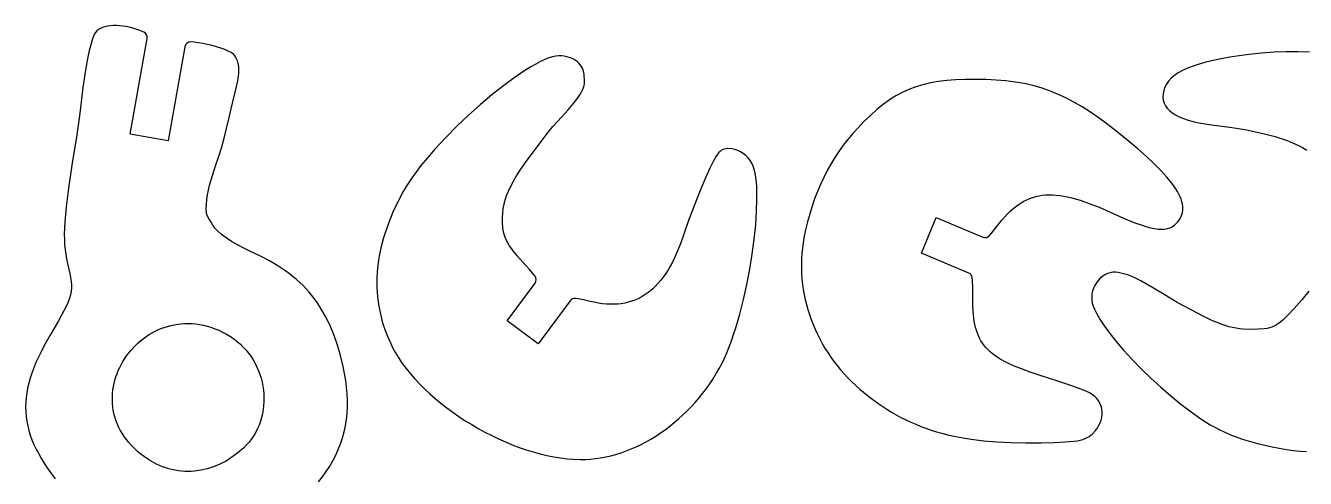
# Model space of a CAD drawing. Header units: millimetres. Extents: x 357 to 562, y 214 to 344.
# Drawn here: x 459.9 to 526.2, y 257.5 to 280.9 of the extents above; entities that cross this region are included whole.
import ezdxf

# ---------------------------------------------------------------- set-up
doc = ezdxf.new("R2010")
doc.units = ezdxf.units.MM

msp = doc.modelspace()

# ---------------------------------------------------------------- linework, layer by layer
at = {"flags": 128}
for points in [[(475.08165, 257.307803), (475.29365, 257.574062), (475.489496, 257.845527), (475.669205, 258.122222), (475.832791, 258.404173), (475.98027, 258.691403), (476.111658, 258.983939), (476.226968, 259.281804), (476.326217, 259.585022), (476.409419, 259.893621), (476.476591, 260.207624), (476.527745, 260.527056), (476.562901, 260.851941), (476.58207, 261.182305), (476.58527, 261.518172), (476.572515, 261.859567), (476.54382, 262.206515), (476.499201, 262.559041), (476.438672, 262.917169), (476.362251, 263.280924), (476.221502, 263.844666), (476.065752, 264.375199), (475.893684, 264.874157), (475.703984, 265.343175), (475.495336, 265.783887), (475.383496, 265.994139), (475.266426, 266.197927), (475.143961, 266.395457), (475.015937, 266.58693), (474.88219, 266.772553), (474.742555, 266.952529), (474.596867, 267.127064), (474.444962, 267.29636), (474.286678, 267.460622), (474.121847, 267.620056), (473.950307, 267.774863), (473.771892, 267.92525), (473.586438, 268.07142), (473.393783, 268.213578), (472.986203, 268.486673), (472.547838, 268.746172), (472.077372, 268.993705), (471.57349, 269.23091), (471.222863, 269.396636), (470.891793, 269.571141), (470.58574, 269.750621), (470.310161, 269.93128), (470.070512, 270.109318), (469.872252, 270.280935), (469.720838, 270.442331), (469.664403, 270.518009), (469.621727, 270.589708), (469.53398, 270.738667), (469.433508, 270.89743), (469.346368, 271.060276), (469.31594, 271.141442), (469.298618, 271.221484), (469.281956, 271.447186), (469.284813, 271.679871), (469.305098, 271.918501), (469.340715, 272.162044), (469.389574, 272.409463), (469.449583, 272.659725), (469.594682, 273.164631), (469.759271, 273.668487), (469.926616, 274.16301), (470.079976, 274.639921), (470.202615, 275.090941), (470.443353, 276.094275), (470.643894, 276.903799), (470.799832, 277.549343), (470.906756, 278.060735), (470.940462, 278.275447), (470.96026, 278.467807), (470.965602, 278.641543), (470.955936, 278.800385), (470.930709, 278.948063), (470.889372, 279.088303), (470.831374, 279.224835), (470.756163, 279.361388), (470.725859, 279.401441), (470.684133, 279.441666), (470.569541, 279.522042), (470.418629, 279.601351), (470.237637, 279.678432), (470.032808, 279.752119), (469.810385, 279.82125), (469.576607, 279.884659), (469.337719, 279.941184), (469.099962, 279.989662), (468.869577, 280.028927), (468.652806, 280.057816), (468.494401, 280.071773, 0.389), (468.172638, 279.825083), (467.313317, 274.957201), (465.343769, 275.304883), (466.217205, 280.252723, 0.340226), (466.047859, 280.577092), (465.96834, 280.613924), (465.80679, 280.678507), (465.640723, 280.736024), (465.471529, 280.786197), (465.3006, 280.828752), (465.129326, 280.86341), (464.959099, 280.889898), (464.791308, 280.907938), (464.627345, 280.917254), (464.4686, 280.917571), (464.316463, 280.908612), (464.172327, 280.890101), (464.037581, 280.861762), (463.913617, 280.823318), (463.801824, 280.774495), (463.703594, 280.715015), (463.620318, 280.644601), (463.550022, 280.568753), (463.490834, 280.48327), (463.434821, 280.363785), (463.37405, 280.185928), (463.297355, 279.91634), (463.226747, 279.631663), (463.101541, 279.024914), (462.993918, 278.381414), (462.899365, 277.716896), (462.731416, 276.387744), (462.648993, 275.754578), (462.561586, 275.163332), (462.329777, 273.700954), (462.15396, 272.50943), (462.03109, 271.545068), (461.988559, 271.13442), (461.958123, 270.764178), (461.939402, 270.42888), (461.932016, 270.123067), (461.935583, 269.841275), (461.949724, 269.578045), (461.974056, 269.327913), (462.008202, 269.085419), (462.051779, 268.845101), (462.104408, 268.601499), (462.219056, 268.089754), (462.260635, 267.874405), (462.289995, 267.678952), (462.305842, 267.498055), (462.306886, 267.326375), (462.291833, 267.158569), (462.259393, 266.989299), (462.208273, 266.813225), (462.13718, 266.625007), (462.044823, 266.419303), (461.92991, 266.190775), (461.627246, 265.643884), (461.218851, 264.941613), (460.879407, 264.334104), (460.728794, 264.041616), (460.59099, 263.756003), (460.46605, 263.47679), (460.354026, 263.203501), (460.254971, 262.935659), (460.16894, 262.672787), (460.095984, 262.414411), (460.036157, 262.160054), (459.989513, 261.909239), (459.956104, 261.661491), (459.935985, 261.416332), (459.929207, 261.173288), (459.935825, 260.931881), (459.955892, 260.691637), (459.98946, 260.452077), (460.036583, 260.212727), (460.097315, 259.973111), (460.171708, 259.73275), (460.259817, 259.491171), (460.361693, 259.247897), (460.47739, 259.002451), (460.606961, 258.754356), (460.750461, 258.503139), (460.907941, 258.248321), (461.079456, 257.989427), (461.265058, 257.72598), (461.4648, 257.457504)], [(488.631221, 258.464229), (488.893726, 258.467348), (489.15735, 258.482535), (489.421765, 258.509567), (489.686645, 258.548224), (489.951667, 258.598285), (490.216503, 258.659528), (490.480828, 258.731731), (490.744317, 258.814674), (491.006644, 258.908135), (491.267482, 259.011893), (491.526508, 259.125727), (491.783394, 259.249414), (492.037815, 259.382735), (492.289446, 259.525467), (492.537961, 259.67739), (492.783035, 259.838282), (493.024341, 260.007921), (493.261554, 260.186087), (493.494348, 260.372559), (493.722399, 260.567114), (493.945379, 260.769531), (494.162964, 260.97959), (494.374827, 261.197069), (494.580644, 261.421746), (494.780089, 261.653401), (494.972835, 261.891812), (495.158557, 262.136758), (495.33693, 262.388017), (495.507628, 262.645368), (495.670326, 262.908591), (495.824697, 263.177462), (495.970416, 263.451762), (496.096186, 263.711129), (496.219276, 263.990185), (496.339456, 264.287374), (496.456492, 264.601138), (496.570151, 264.929922), (496.680203, 265.272167), (496.888552, 265.990818), (497.07968, 266.744636), (497.251728, 267.521167), (497.402839, 268.307959), (497.531154, 269.092555), (497.634814, 269.862503), (497.711961, 270.605348), (497.760736, 271.308637), (497.779281, 271.959914), (497.776637, 272.262157), (497.765738, 272.546727), (497.746353, 272.812067), (497.718249, 273.05662), (497.681193, 273.27883), (497.634953, 273.47714), (497.579298, 273.649994), (497.513995, 273.795833), (497.426351, 273.937998), (497.321423, 274.069951), (497.201953, 274.189724), (497.070682, 274.295346), (496.930351, 274.384849), (496.783702, 274.456261), (496.633476, 274.507615), (496.482416, 274.53694), (496.276727, 274.550059), (496.186098, 274.544651), (496.10191, 274.529434), (496.022886, 274.503033), (495.947748, 274.464077), (495.875219, 274.41119), (495.804021, 274.343), (495.732877, 274.258133), (495.66051, 274.155216), (495.506996, 273.889735), (495.33326, 273.53557), (495.129084, 273.081732), (494.832425, 272.377349), (494.52297, 271.594089), (494.237364, 270.827406), (494.012255, 270.172748), (493.82435, 269.633013), (493.622377, 269.136965), (493.516016, 268.905252), (493.406017, 268.684373), (493.292341, 268.4743), (493.174947, 268.275004), (493.053796, 268.086456), (492.928846, 267.908626), (492.800058, 267.741486), (492.667392, 267.585006), (492.530807, 267.439158), (492.390264, 267.303912), (492.245721, 267.179239), (492.097139, 267.065111), (491.944477, 266.961498), (491.787696, 266.86837), (491.626755, 266.7857), (491.461614, 266.713458), (491.292232, 266.651615), (491.11857, 266.600141), (490.940587, 266.559009), (490.758244, 266.528188), (490.571499, 266.50765), (490.380313, 266.497365), (490.184645, 266.497305), (489.984456, 266.507441), (489.779705, 266.527743), (489.570351, 266.558182), (489.356355, 266.598729), (489.137677, 266.649356), (488.794227, 266.731922), (488.517693, 266.787053), (488.384074, 266.803004, 0.269992), (488.106955, 266.683023), (486.46266, 264.450397), (484.852274, 265.636421), (486.293927, 267.593901, 0.329945), (486.292999, 267.950962), (486.256591, 267.999862), (486.004544, 268.295166), (485.6585, 268.673704), (485.382572, 268.983703), (485.155077, 269.264545), (484.972428, 269.523241), (484.831034, 269.766805), (484.774687, 269.885103), (484.727308, 270.002249), (484.688449, 270.119117), (484.657661, 270.236586), (484.618505, 270.476828), (484.60625, 270.729989), (484.610632, 270.980277), (484.625083, 271.218193), (484.651566, 271.447601), (484.69204, 271.672365), (484.748466, 271.89635), (484.822804, 272.123419), (484.917015, 272.357437), (485.03306, 272.602269), (485.172899, 272.861778), (485.338493, 273.139828), (485.531801, 273.440284), (485.754786, 273.76701), (486.297625, 274.514729), (486.982694, 275.413898), (487.210349, 275.688724), (487.466457, 275.972162), (488.00967, 276.562227), (488.269596, 276.867527), (488.390694, 277.022455), (488.503617, 277.17879), (488.606666, 277.336449), (488.698142, 277.49535), (488.776348, 277.655411), (488.839583, 277.816547), (488.857995, 277.921837), (488.855949, 278.038965), (488.84572, 278.157451), (488.839583, 278.266815), (488.833437, 278.385627), (488.815267, 278.499211), (488.785483, 278.607229), (488.744489, 278.709346), (488.692694, 278.805226), (488.630504, 278.894532), (488.558325, 278.976928), (488.476565, 279.052078), (488.38563, 279.119646), (488.285927, 279.179296), (488.177863, 279.230691), (488.061844, 279.273496), (487.938279, 279.307374), (487.807572, 279.331988), (487.670132, 279.347004), (487.526364, 279.352083), (487.370792, 279.339382), (487.196018, 279.302032), (487.003344, 279.241167), (486.794069, 279.157921), (486.569495, 279.053426), (486.330923, 278.928815), (486.079654, 278.785223), (485.816989, 278.623781), (485.544228, 278.445623), (485.262674, 278.251882), (484.678385, 277.822185), (484.07453, 277.343754), (483.461518, 276.825655), (482.849755, 276.276952), (482.249648, 275.706712), (481.671607, 275.123999), (481.126037, 274.537879), (480.623348, 273.957416), (480.391335, 273.672139), (480.173945, 273.391676), (479.972479, 273.11716), (479.788238, 272.849724), (479.622522, 272.590501), (479.476633, 272.340625), (479.19038, 271.795918), (478.937637, 271.256443), (478.718407, 270.722227), (478.532692, 270.193297), (478.452403, 269.930823), (478.380493, 269.669681), (478.316963, 269.409874), (478.261812, 269.151406), (478.215042, 268.89428), (478.176652, 268.638499), (478.146642, 268.384067), (478.125014, 268.130988), (478.111766, 267.879264), (478.106899, 267.628899), (478.110414, 267.379898), (478.122311, 267.132262), (478.142589, 266.885995), (478.17125, 266.641102), (478.208293, 266.397584), (478.253719, 266.155447), (478.307527, 265.914692), (478.369719, 265.675324), (478.440294, 265.437346), (478.519253, 265.200762), (478.606596, 264.965574), (478.702322, 264.731786), (478.806433, 264.499402), (478.918929, 264.268425), (479.069108, 263.990735), (479.237093, 263.714529), (479.422092, 263.44028), (479.623314, 263.168461), (479.839967, 262.899546), (480.071261, 262.634007), (480.316404, 262.372316), (480.574605, 262.114947), (480.845072, 261.862374), (481.127013, 261.615067), (481.419639, 261.373502), (481.722156, 261.138149), (482.033775, 260.909484), (482.353703, 260.687977), (482.681149, 260.474103), (483.015322, 260.268334), (483.355431, 260.071143), (483.700684, 259.883003), (484.05029, 259.704387), (484.403457, 259.535768), (484.759395, 259.377618), (485.117311, 259.230411), (485.476416, 259.09462), (485.835916, 258.970717), (486.195021, 258.859176), (486.55294, 258.760468), (486.90888, 258.675068), (487.262052, 258.603449), (487.611663, 258.546082), (487.956923, 258.503441), (488.297039, 258.475999), (488.631221, 258.464229)], [(512.47719, 259.332626), (513.176993, 259.349453), (513.7337, 259.37433), (514.16924, 259.412217), (514.348425, 259.437589), (514.505542, 259.468073), (514.643331, 259.504289), (514.764534, 259.546858), (514.871892, 259.596399), (514.968146, 259.653533), (515.056037, 259.718878), (515.138306, 259.793056), (515.296943, 259.970388), (515.392512, 260.100206), (515.472397, 260.233382), (515.53674, 260.368923), (515.585682, 260.505839), (515.619363, 260.643138), (515.637926, 260.779828), (515.641511, 260.914917), (515.63026, 261.047415), (515.604313, 261.176328), (515.563811, 261.300666), (515.508896, 261.419438), (515.439709, 261.53165), (515.35639, 261.636312), (515.259082, 261.732433), (515.147925, 261.81902), (515.023059, 261.895082), (514.884693, 261.959642), (514.671941, 262.046302), (514.065836, 262.270774), (513.289857, 262.538206), (512.429118, 262.818303), (511.92221, 262.984928), (511.464501, 263.15024), (511.053717, 263.316828), (510.68758, 263.487279), (510.363814, 263.664181), (510.217109, 263.75586), (510.080143, 263.850122), (509.952633, 263.94729), (509.834292, 264.047689), (509.724837, 264.151641), (509.623983, 264.25947), (509.531446, 264.371499), (509.446941, 264.488053), (509.370184, 264.609453), (509.30089, 264.736025), (509.238774, 264.868091), (509.183553, 265.005974), (509.134941, 265.149999), (509.092654, 265.300488), (509.025917, 265.622155), (508.981066, 265.973562), (508.955825, 266.357296), (508.947917, 266.775947), (508.945917, 267.328229), (508.931918, 267.748258), (508.921364, 267.864554, 0.278197), (508.738022, 268.114345), (506.288498, 269.135444), (507.058028, 270.981474), (509.470553, 269.975797, 0.328066), (509.815871, 270.059955), (509.933803, 270.200613), (510.168468, 270.504259), (510.447339, 270.850018), (510.726585, 271.154676), (510.867096, 271.291691), (511.008598, 271.418549), (511.151388, 271.535291), (511.295766, 271.641957), (511.442031, 271.738585), (511.590481, 271.825216), (511.741415, 271.901889), (511.895132, 271.968645), (512.05193, 272.025523), (512.212109, 272.072563), (512.375967, 272.109805), (512.543803, 272.137288), (512.715916, 272.155052), (512.892604, 272.163137), (513.074167, 272.161582), (513.260902, 272.150428), (513.45311, 272.129715), (513.651087, 272.099481), (513.855135, 272.059767), (514.06555, 272.010613), (514.50668, 271.884141), (514.976868, 271.720385), (515.478504, 271.519663), (516.013978, 271.282292), (516.750888, 270.953451), (517.077379, 270.817766), (517.377823, 270.700899), (517.653668, 270.602596), (517.906361, 270.522602), (518.137349, 270.460663), (518.34808, 270.416525), (518.540001, 270.389934), (518.714558, 270.380635), (518.873201, 270.388375), (519.017375, 270.412899), (519.148528, 270.453952), (519.268107, 270.511282), (519.37756, 270.584632), (519.478333, 270.67375), (519.558608, 270.760725), (519.628249, 270.85058), (519.687188, 270.94342), (519.735358, 271.039352), (519.772691, 271.138479), (519.799121, 271.240906), (519.814579, 271.346739), (519.818999, 271.456083), (519.812313, 271.569042), (519.794452, 271.685721), (519.765351, 271.806227), (519.724942, 271.930662), (519.673156, 272.059133), (519.609927, 272.191745), (519.535187, 272.328602), (519.448869, 272.46981), (519.241227, 272.765696), (518.986464, 273.080244), (518.684038, 273.414294), (518.333411, 273.768685), (517.934042, 274.144258), (517.485393, 274.541852), (516.986924, 274.962307), (516.438094, 275.406463), (515.956636, 275.780317), (515.493237, 276.121411), (515.044645, 276.430951), (514.607607, 276.71014), (514.17887, 276.960185), (513.75518, 277.182289), (513.333285, 277.377659), (512.909931, 277.547498), (512.481866, 277.693012), (512.045835, 277.815405), (511.598586, 277.915883), (511.136866, 277.995651), (510.657421, 278.055913), (510.156998, 278.097874), (509.632345, 278.12274), (509.080208, 278.131714), (508.55379, 278.126271), (508.060789, 278.106369), (507.598215, 278.070773), (507.163074, 278.018249), (506.752377, 277.947561), (506.36313, 277.857473), (505.992342, 277.746751), (505.637021, 277.614158), (505.294175, 277.458459), (504.960814, 277.27842), (504.633944, 277.072803), (504.310574, 276.840376), (503.987713, 276.579901), (503.662368, 276.290143), (503.331548, 275.969868), (502.992261, 275.617839), (502.731615, 275.328655), (502.48262, 275.030851), (502.245257, 274.724388), (502.019508, 274.409229), (501.805355, 274.085337), (501.602779, 273.752675), (501.411762, 273.411204), (501.232285, 273.060889), (501.064331, 272.701691), (500.907881, 272.333572), (500.762917, 271.956497), (500.629421, 271.570427), (500.507373, 271.175326), (500.396757, 270.771155), (500.297554, 270.357877), (500.209745, 269.935455), (500.163816, 269.670797), (500.127536, 269.405102), (500.10082, 269.138603), (500.083582, 268.871533), (500.075735, 268.604125), (500.077194, 268.336611), (500.087873, 268.069224), (500.107686, 267.802196), (500.136548, 267.535761), (500.174371, 267.270151), (500.221071, 267.005599), (500.276561, 266.742337), (500.340756, 266.480598), (500.413569, 266.220615), (500.494915, 265.96262), (500.584708, 265.706846), (500.682862, 265.453525), (500.789291, 265.202891), (500.903909, 264.955176), (501.02663, 264.710613), (501.157369, 264.469434), (501.296039, 264.231872), (501.442554, 263.99816), (501.59683, 263.76853), (501.758779, 263.543215), (501.928316, 263.322448), (502.105355, 263.106462), (502.28981, 262.895488), (502.481595, 262.68976), (502.680625, 262.48951), (502.886812, 262.294972), (503.100073, 262.106377), (503.561442, 261.728476), (504.027759, 261.381302), (504.501526, 261.064115), (504.741986, 260.916535), (504.985248, 260.776173), (505.231623, 260.642939), (505.481425, 260.516738), (505.734966, 260.397479), (505.99256, 260.285068), (506.254519, 260.179414), (506.521156, 260.080424), (506.792784, 259.988005), (507.069716, 259.902065), (507.352265, 259.822511), (507.640742, 259.74925), (508.236737, 259.621241), (508.860203, 259.517295), (509.513643, 259.436674), (510.199559, 259.378637), (510.920453, 259.342443), (511.67883, 259.327353), (512.47719, 259.332626)]]:
    msp.add_lwpolyline(points, format="xyb", dxfattribs=at)
for points in [[(526.37546, 279.542807), (525.773819, 279.565338), (525.159613, 279.565114), (524.53339, 279.541794), (523.8957, 279.495038), (523.247089, 279.424504), (522.733312, 279.35493), (522.253691, 279.280113), (521.807693, 279.199829), (521.394786, 279.113852), (521.014437, 279.021958), (520.666112, 278.92392), (520.34928, 278.819515), (520.063407, 278.708516), (519.807961, 278.590699), (519.582409, 278.465838), (519.386219, 278.333708), (519.218856, 278.194084), (519.07979, 278.046741), (518.968487, 277.891454), (518.884413, 277.727996), (518.827038, 277.556144), (518.794848, 277.38244), (518.787599, 277.217203), (518.805297, 277.06043), (518.847944, 276.912118), (518.915546, 276.772265), (519.008107, 276.640867), (519.12563, 276.517922), (519.268119, 276.403426), (519.435579, 276.297377), (519.628014, 276.199771), (519.845428, 276.110606), (520.087826, 276.029879), (520.35521, 275.957587), (520.647586, 275.893727), (520.964958, 275.838295), (521.307329, 275.79129), (522.251934, 275.664297), (522.692549, 275.594506), (523.112429, 275.520202), (523.511865, 275.441146), (523.891149, 275.357103), (524.250572, 275.267833), (524.590428, 275.173101), (524.911007, 275.072668), (525.212601, 274.966297), (525.495503, 274.853751), (525.760005, 274.734791), (526.006397, 274.609182), (526.234972, 274.476685)], [(526.341336, 267.176583), (525.970083, 266.726788), (525.569508, 266.270187), (525.267119, 265.944884), (525.008593, 265.692253), (524.889857, 265.590367), (524.774983, 265.503262), (524.661602, 265.429811), (524.547345, 265.368883), (524.429844, 265.31935), (524.306732, 265.280084), (524.175639, 265.249956), (524.034198, 265.227837), (523.710798, 265.20311), (523.317584, 265.196875), (522.937589, 265.209826), (522.754383, 265.227451), (522.572252, 265.253783), (522.388609, 265.28978), (522.200863, 265.336398), (522.006427, 265.394594), (521.802712, 265.465325), (521.587129, 265.549548), (521.357089, 265.648218), (520.843283, 265.892731), (520.240585, 266.206516), (519.528285, 266.597227), (518.930996, 266.948551), (518.29118, 267.335709), (517.965773, 267.525543), (517.642273, 267.703714), (517.324858, 267.86335), (517.017708, 267.997578), (516.890432, 268.039107), (516.749862, 268.073401), (516.476966, 268.133568), (516.334024, 268.156634), (516.19187, 268.155179), (516.052019, 268.130981), (515.915987, 268.085818), (515.785288, 268.021468), (515.661438, 267.93971), (515.545951, 267.842322), (515.440343, 267.731083), (515.346129, 267.607771), (515.264823, 267.474164), (515.197942, 267.332041), (515.146998, 267.18318), (515.113509, 267.029359), (515.098989, 266.872356), (515.104952, 266.713951), (515.132915, 266.555922), (515.179234, 266.404095), (515.244588, 266.240119), (515.328101, 266.064868), (515.428894, 265.879217), (515.54609, 265.684041), (515.678811, 265.480214), (515.987317, 265.050104), (516.34739, 264.595885), (516.752008, 264.124552), (517.194151, 263.643102), (517.666796, 263.158532), (518.162921, 262.677837), (518.675505, 262.208014), (519.197526, 261.75606), (519.721962, 261.32897), (520.241792, 260.933741), (520.749993, 260.577369), (520.997539, 260.415941), (521.239545, 260.26685), (521.475133, 260.130972), (521.703425, 260.009182), (521.985459, 259.874428), (522.291771, 259.744805), (522.618687, 259.621076), (522.962532, 259.504002), (523.319633, 259.394345), (523.686317, 259.292868), (524.058908, 259.200333), (524.433733, 259.117501), (524.807118, 259.045135), (525.175389, 258.983996), (525.534871, 258.934848), (525.881892, 258.898452), (526.212777, 258.875569)], [(466.084252, 258.595289), (465.897894, 258.735835), (465.723586, 258.880532), (465.561136, 259.029109), (465.410354, 259.181301), (465.271053, 259.33684), (465.143039, 259.495459), (465.026124, 259.656892), (464.920117, 259.820871), (464.824827, 259.987129), (464.740066, 260.1554), (464.665643, 260.325416), (464.601366, 260.49691), (464.547047, 260.669616), (464.502495, 260.843266), (464.46752, 261.017594), (464.441931, 261.192332), (464.42554, 261.367212), (464.418153, 261.54197), (464.419584, 261.716337), (464.429641, 261.890046), (464.448132, 262.062831), (464.47487, 262.234424), (464.509663, 262.404559), (464.552321, 262.572968), (464.602655, 262.739384), (464.660472, 262.903541), (464.725585, 263.065171), (464.797802, 263.224007), (464.962789, 263.532231), (465.15391, 263.826075), (465.369646, 264.103406), (465.608474, 264.362086), (465.736072, 264.483765), (465.868873, 264.59998), (466.006686, 264.710465), (466.149322, 264.814952), (466.296589, 264.913174), (466.448298, 265.004865), (466.604259, 265.089757), (466.764281, 265.167583), (466.928174, 265.238077), (467.09575, 265.300971), (467.266815, 265.355999), (467.441181, 265.402893), (467.618657, 265.441386), (467.799054, 265.471213), (467.982181, 265.492103), (468.167847, 265.503793), (468.355865, 265.506014), (468.54604, 265.4985), (468.738185, 265.480983), (468.93211, 265.453195), (469.127624, 265.414873), (469.324537, 265.365746), (469.522657, 265.305548), (469.721797, 265.234013), (469.921764, 265.150873), (470.12237, 265.055862), (470.323424, 264.948712), (470.524735, 264.829157), (470.707284, 264.707122), (470.880086, 264.575623), (471.043077, 264.435229), (471.196188, 264.286509), (471.339354, 264.130034), (471.472508, 263.966373), (471.595582, 263.796096), (471.70851, 263.619771), (471.811226, 263.437971), (471.903662, 263.251264), (471.985751, 263.060219), (472.057429, 262.865408), (472.118625, 262.667397), (472.169275, 262.46676), (472.209313, 262.264063), (472.238669, 262.059878), (472.257279, 261.854775), (472.265075, 261.649323), (472.26199, 261.44409), (472.247959, 261.239649), (472.222913, 261.036568), (472.186787, 260.835417), (472.139512, 260.636765), (472.081025, 260.441182), (472.011255, 260.249239), (471.930137, 260.061505), (471.837606, 259.878549), (471.733593, 259.700942), (471.618031, 259.529253), (471.490854, 259.364051), (471.351997, 259.205906), (471.20139, 259.05539), (470.910794, 258.803047), (470.61015, 258.579964), (470.300775, 258.386257), (469.983988, 258.222046), (469.661108, 258.087448), (469.333452, 257.982583), (469.002339, 257.907568), (468.669086, 257.862524), (468.50207, 257.851277), (468.335013, 257.847567), (468.16808, 257.851408), (468.001437, 257.862816), (467.835248, 257.881805), (467.669677, 257.90839), (467.50489, 257.942587), (467.341052, 257.984409), (467.178326, 258.033871), (467.016878, 258.090989), (466.856873, 258.155777), (466.698474, 258.22825), (466.541849, 258.308423), (466.38716, 258.396311), (466.234573, 258.491928), (466.084252, 258.595289)]]:
    msp.add_lwpolyline(points, dxfattribs=at)

doc.saveas('drawing.dxf')
